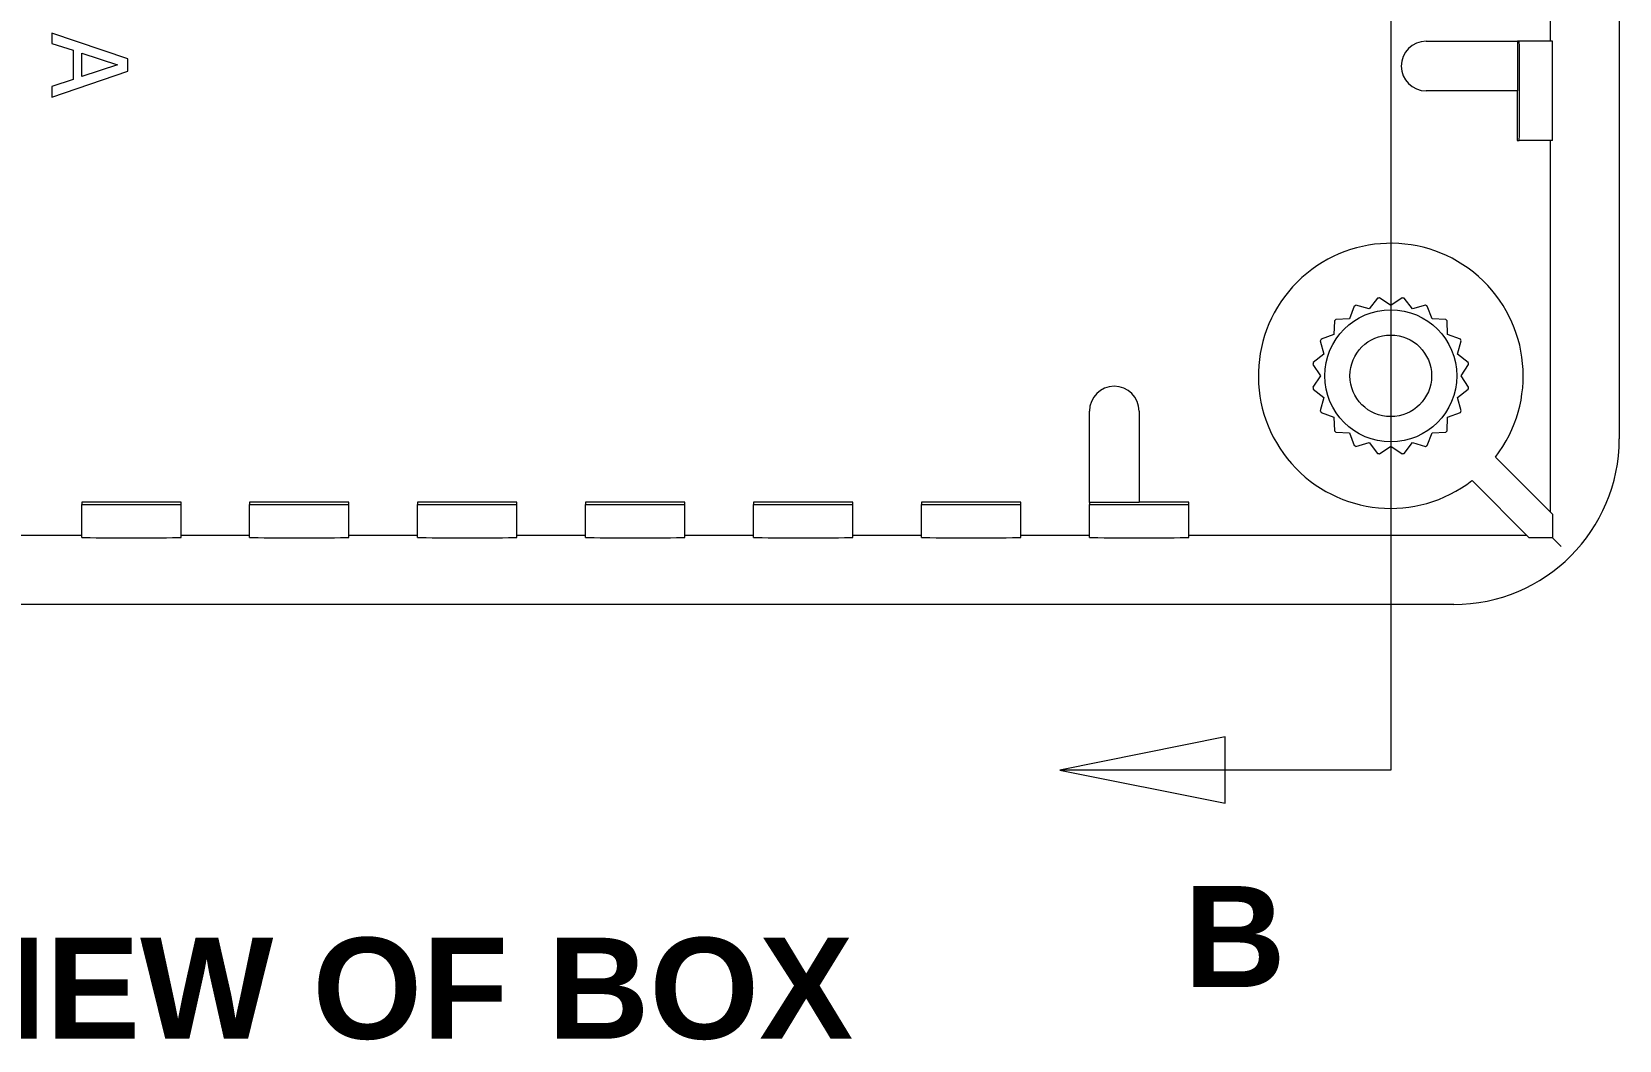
# Model space of a CAD drawing. Header units: millimetres. Extents: x 13 to 546, y 6 to 425.
# Drawn here: x 166.09 to 214.04, y 313.66 to 344.09 of the extents above; entities that cross this region are included whole.
import ezdxf

# ---------------------------------------------------------------- set-up
doc = ezdxf.new("R2010")
doc.units = ezdxf.units.MM
for name, color, linetype, lineweight in [('Section Line (ANSI)', 7, 'Continuous', 9), ('Symbol (ANSI)', 7, 'Continuous', 9), ('Visible (ANSI)', 7, 'Continuous', 18)]:
    doc.layers.add(name, color=color, linetype=linetype, lineweight=lineweight)
doc.styles.add('Label Text (ANSI)', font='ARIALBD.TTF')

# ---------------------------------------------------------------- blocks, each defined once
blk = doc.blocks.new('2dTransSection0')
at = {"layer": 'Section Line (ANSI)'}
blk.add_line((207.136, 387.808), (207.136, 321.808), dxfattribs=at)
at = {"layer": 'Section Line (ANSI)', "linetype": 'Continuous'}
for p, q in [((207.136, 323.178), (207.136, 321.808)), ((202.136, 322.808), (197.136, 321.808)), ((202.136, 320.808), (202.136, 322.808)), ((202.136, 321.808), (197.136, 321.808)), ((197.136, 321.808), (202.136, 320.808)), ((207.136, 321.808), (202.136, 321.808))]:
    blk.add_line(p, q, dxfattribs=at)
at = {"layer": 'Section Line (ANSI)', "linetype": 'Continuous', "flags": 128}
blk.add_lwpolyline([(202.136, 322.808), (197.136, 321.808), (202.136, 320.808), (202.136, 322.808)], dxfattribs=at)
at = {"layer": 'Section Line (ANSI)'}
blk.add_solid([(202.136, 322.808), (197.136, 321.808), (202.136, 320.808), (202.136, 322.808)], dxfattribs=at)
at = {"layer": 'Section Line (ANSI)', "insert": (200.885, 315.258), "char_height": 3.05, "attachment_point": 7, "style": 'Label Text (ANSI)'}
blk.add_mtext('B', dxfattribs=at)

msp = doc.modelspace()

# ---------------------------------------------------------------- linework, layer by layer
at = {"layer": 'Visible (ANSI)'}
for p, q in [((214.036, 377.808), (214.036, 331.808)), ((211.953, 345.808), (211.953, 343.808)), ((168.996, 343.275), (166.696, 344.05)), ((166.696, 344.05), (166.696, 343.741)), ((208.203, 343.808), (210.962, 343.808)), ((210.962, 343.808), (210.962, 342.308)), ((211.016, 343.808), (210.962, 343.808)), ((212.016, 343.808), (211.016, 343.808)), ((166.696, 343.741), (167.339, 343.532)), ((167.339, 343.532), (167.339, 342.654)), ((167.599, 342.738), (167.599, 343.448)), ((167.599, 343.448), (168.682, 343.094)), ((166.696, 342.123), (168.996, 342.898)), ((168.682, 343.094), (167.599, 342.738)), ((168.996, 342.898), (168.996, 343.275)), ((167.339, 342.654), (166.696, 342.445)), ((166.696, 342.445), (166.696, 342.123)), ((210.962, 342.308), (208.203, 342.308)), ((210.953, 342.308), (210.953, 340.808)), ((210.953, 340.808), (211.016, 340.808)), ((212.016, 340.808), (211.016, 340.808)), ((211.953, 340.808), (211.953, 329.598)), ((206.033, 335.811), (205.889, 335.424)), ((206.481, 335.725), (206.083, 335.837)), ((206.737, 336.049), (206.481, 335.725)), ((207.136, 335.829), (206.793, 336.058)), ((207.48, 336.058), (207.136, 335.829)), ((207.792, 335.725), (207.536, 336.049)), ((208.189, 335.837), (207.792, 335.725)), ((208.383, 335.424), (208.239, 335.811)), ((205.437, 335.367), (205.42, 334.955)), ((205.889, 335.424), (205.477, 335.407)), ((208.795, 335.407), (208.383, 335.424)), ((208.852, 334.955), (208.835, 335.367)), ((205.007, 334.761), (205.119, 334.364)), ((205.42, 334.955), (205.033, 334.811)), ((209.239, 334.811), (208.852, 334.955)), ((209.153, 334.364), (209.265, 334.761)), ((205.119, 334.364), (204.795, 334.108)), ((209.477, 334.108), (209.153, 334.364)), ((204.786, 334.052), (205.015, 333.708)), ((205.015, 333.708), (204.786, 333.365)), ((209.257, 333.708), (209.486, 334.052)), ((209.486, 333.365), (209.257, 333.708)), ((204.795, 333.309), (205.119, 333.053)), ((209.153, 333.053), (209.477, 333.309)), ((205.119, 333.053), (205.007, 332.655)), ((209.265, 332.655), (209.153, 333.053)), ((198.036, 329.882), (198.036, 332.641)), ((199.536, 332.641), (199.536, 329.882)), ((205.033, 332.605), (205.42, 332.461)), ((205.42, 332.461), (205.437, 332.049)), ((208.835, 332.049), (208.852, 332.461)), ((208.852, 332.461), (209.239, 332.605)), ((205.477, 332.009), (205.889, 331.992)), ((205.889, 331.992), (206.033, 331.605)), ((208.239, 331.605), (208.383, 331.992)), ((208.383, 331.992), (208.795, 332.009)), ((206.083, 331.579), (206.481, 331.691)), ((206.481, 331.691), (206.737, 331.367)), ((206.793, 331.358), (207.136, 331.587)), ((207.136, 331.587), (207.48, 331.358)), ((207.536, 331.367), (207.792, 331.691)), ((207.792, 331.691), (208.189, 331.579)), ((210.296, 331.255), (212.022, 329.529)), ((211.315, 328.822), (209.589, 330.548)), ((170.6, 329.891), (167.6, 329.891)), ((167.6, 329.891), (167.6, 329.828)), ((170.6, 329.828), (170.6, 329.891)), ((175.672, 329.891), (172.672, 329.891)), ((172.672, 329.891), (172.672, 329.828)), ((175.672, 329.828), (175.672, 329.891)), ((180.745, 329.891), (177.745, 329.891)), ((177.745, 329.891), (177.745, 329.828)), ((180.745, 329.828), (180.745, 329.891)), ((185.818, 329.891), (182.818, 329.891)), ((182.818, 329.891), (182.818, 329.828)), ((185.818, 329.828), (185.818, 329.891)), ((190.891, 329.891), (187.891, 329.891)), ((187.891, 329.891), (187.891, 329.828)), ((190.891, 329.828), (190.891, 329.891)), ((195.963, 329.891), (192.963, 329.891)), ((192.963, 329.891), (192.963, 329.828)), ((195.963, 329.828), (195.963, 329.891)), ((199.536, 329.882), (198.036, 329.882)), ((198.036, 329.882), (198.036, 329.828)), ((201.036, 329.891), (199.536, 329.891)), ((201.036, 329.828), (201.036, 329.891)), ((167.6, 328.828), (167.6, 329.828)), ((170.6, 328.828), (170.6, 329.828)), ((172.672, 328.828), (172.672, 329.828)), ((175.672, 328.828), (175.672, 329.828)), ((177.745, 328.828), (177.745, 329.828)), ((180.745, 328.828), (180.745, 329.828)), ((182.818, 328.828), (182.818, 329.828)), ((185.818, 328.828), (185.818, 329.828)), ((187.891, 328.828), (187.891, 329.828)), ((190.891, 328.828), (190.891, 329.828)), ((192.963, 328.828), (192.963, 329.828)), ((195.963, 328.828), (195.963, 329.828)), ((198.036, 328.828), (198.036, 329.828)), ((201.036, 328.828), (201.036, 329.828)), ((212.022, 329.529), (212.022, 328.822)), ((167.6, 328.891), (165.527, 328.891)), ((172.672, 328.891), (170.6, 328.891)), ((177.745, 328.891), (175.672, 328.891)), ((182.818, 328.891), (180.745, 328.891)), ((187.891, 328.891), (185.818, 328.891)), ((192.963, 328.891), (190.891, 328.891)), ((198.036, 328.891), (195.963, 328.891)), ((211.246, 328.891), (201.036, 328.891)), ((212.022, 328.822), (211.315, 328.822)), ((212.035, 328.809), (212.022, 328.822)), ((212.285, 328.559), (212.035, 328.809)), ((209.036, 326.808), (134.236, 326.808))]:
    msp.add_line(p, q, dxfattribs=at)
for radius in [1.994, 1.232]:
    msp.add_circle((207.136, 333.708), radius, dxfattribs=at)
for centre, radius, start, end in [((208.203, 343.058), 0.75, 90, 270), ((207.136, 333.708), 4, 322.1808, 307.8192), ((207.136, 333.708), 2.375, 116.3171, 117.6829), ((207.136, 333.708), 2.375, 98.3171, 99.6829), ((207.136, 333.708), 2.375, 80.3171, 81.6829), ((207.136, 333.708), 2.375, 62.3171, 63.6829), ((207.136, 333.708), 2.375, 134.3171, 135.6829), ((207.136, 333.708), 2.375, 44.3171, 45.6829), ((207.136, 333.708), 2.375, 152.3171, 153.6829), ((207.136, 333.708), 2.375, 26.3171, 27.6829), ((207.136, 333.708), 2.375, 170.3171, 171.6829), ((207.136, 333.708), 2.375, 8.3171, 9.6829), ((198.786, 332.641), 0.75, 0, 180), ((207.136, 333.708), 2.375, 188.3171, 189.6829), ((207.136, 333.708), 2.375, 350.3171, 351.6829), ((207.136, 333.708), 2.375, 206.3171, 207.6829), ((207.136, 333.708), 2.375, 332.3171, 333.6829), ((207.136, 333.708), 2.375, 224.3171, 225.6829), ((207.136, 333.708), 2.375, 314.3171, 315.6829), ((207.136, 333.708), 2.375, 242.3171, 243.6829), ((207.136, 333.708), 2.375, 260.3171, 261.6829), ((207.136, 333.708), 2.375, 278.3171, 279.6829), ((207.136, 333.708), 2.375, 296.3171, 297.6829)]:
    msp.add_arc(centre, radius, start, end, dxfattribs=at)
for centre, major_axis, ratio, start_param, end_param in [((211.016, 342.308), (0, -1.5), 0.004363, 0, 3.141593), ((212.016, 342.308), (0, 1.5), 0.004363, 3.141593, 6.283185), ((209.036, 331.808), (3.536, -3.536), 0.999981, 5.497797, 7.068574), ((169.1, 329.828), (-1.5, 0), 0.004363, 0, 3.141593), ((174.172, 329.828), (-1.5, 0), 0.004363, 0, 3.141593), ((179.245, 329.828), (-1.5, 0), 0.004363, 0, 3.141593), ((184.318, 329.828), (-1.5, 0), 0.004363, 0, 3.141593), ((189.391, 329.828), (-1.5, 0), 0.004363, 0, 3.141593), ((194.463, 329.828), (-1.5, 0), 0.004363, 0, 3.141593), ((199.536, 329.828), (-1.5, 0), 0.004363, 0, 3.141593), ((169.1, 328.828), (1.5, 0), 0.004363, 3.141593, 6.283185), ((174.172, 328.828), (1.5, 0), 0.004363, 3.141593, 6.283185), ((179.245, 328.828), (1.5, 0), 0.004363, 3.141593, 6.283185), ((184.318, 328.828), (1.5, 0), 0.004363, 3.141593, 6.283185), ((189.391, 328.828), (1.5, 0), 0.004363, 3.141593, 6.283185), ((194.463, 328.828), (1.5, 0), 0.004363, 3.141593, 6.283185), ((199.536, 328.828), (1.5, 0), 0.004363, 3.141593, 6.283185)]:
    msp.add_ellipse(centre, major_axis=major_axis, ratio=ratio, start_param=start_param, end_param=end_param, dxfattribs=at)

# ---------------------------------------------------------------- block references
at = {"layer": 'Section Line (ANSI)'}
msp.add_blockref('2dTransSection0', (0, 0), dxfattribs=at)

# ---------------------------------------------------------------- texts
at = {"layer": 'Symbol (ANSI)', "insert": (152.555, 313.656), "char_height": 3.05, "attachment_point": 7, "style": 'Label Text (ANSI)'}
msp.add_mtext('TOP VIEW OF BOX', dxfattribs=at)

doc.saveas('drawing.dxf')
